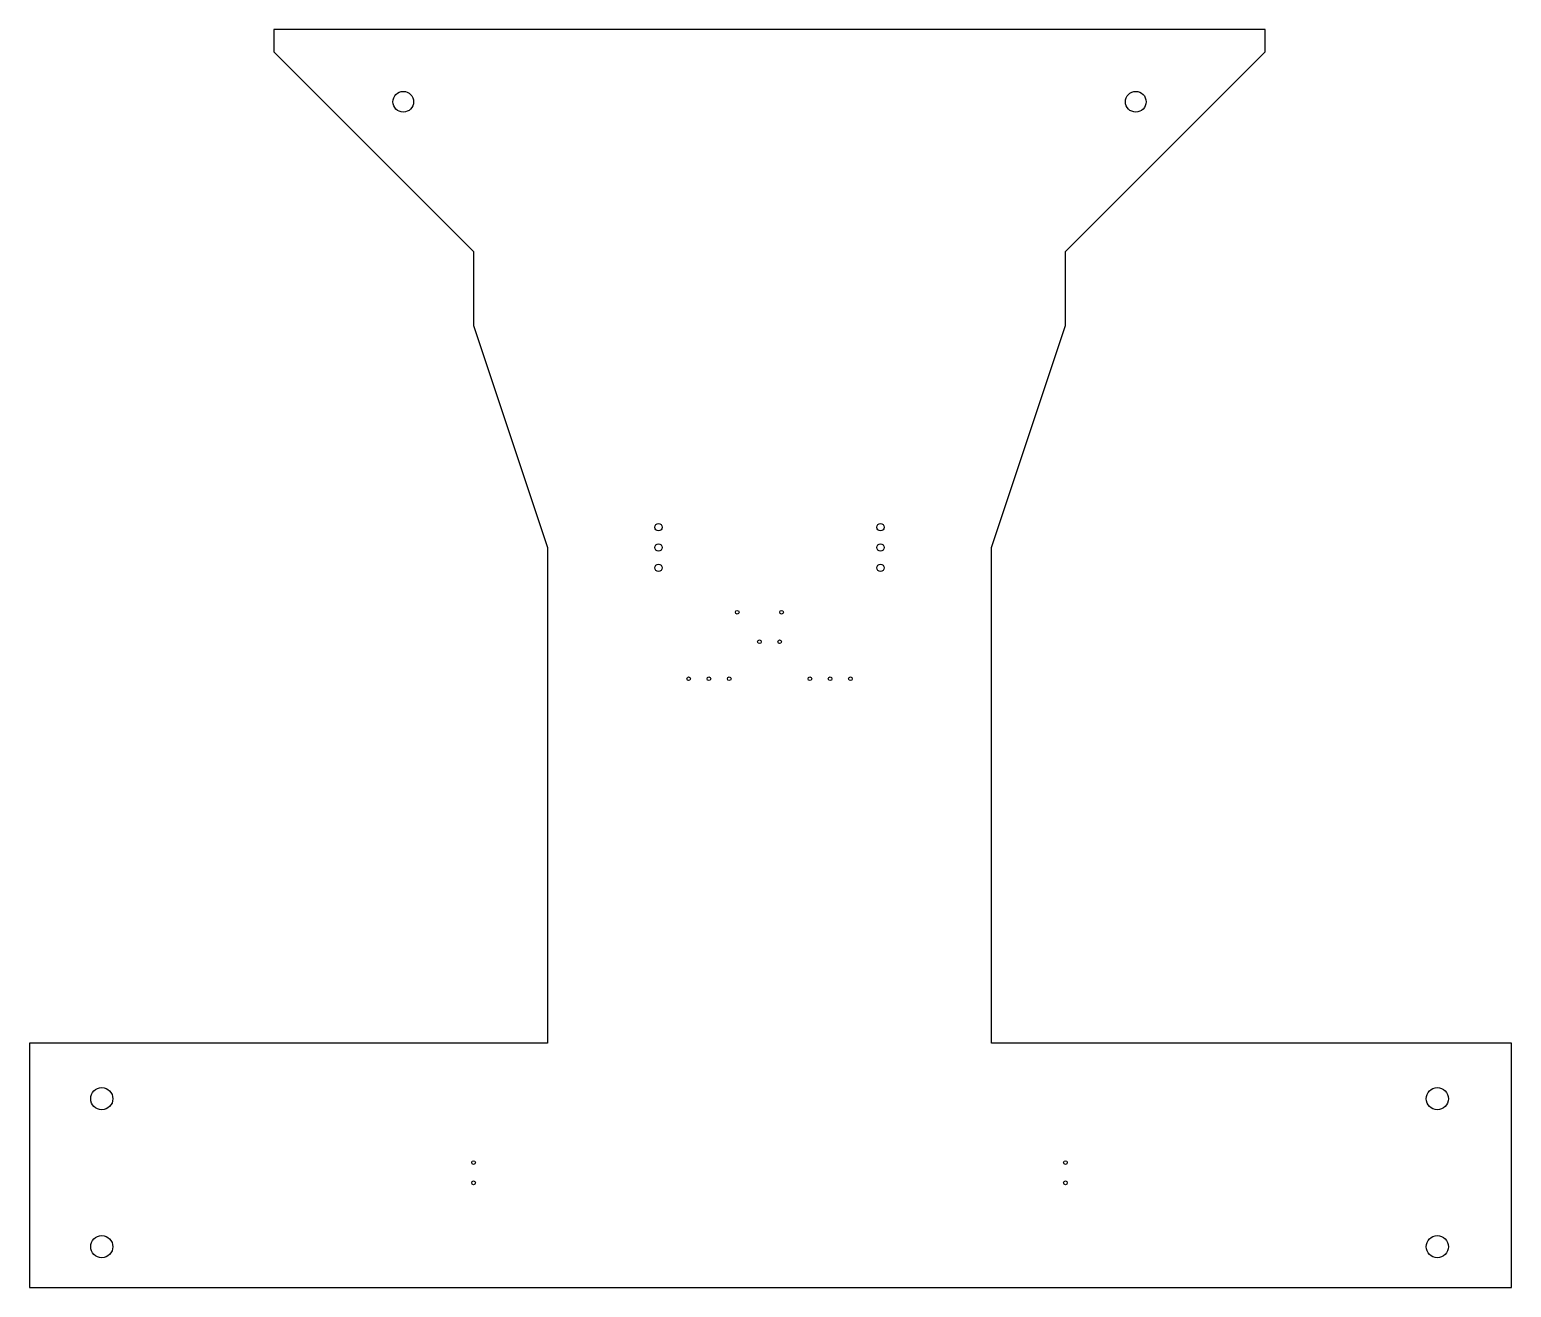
# Model space of a CAD drawing. Header units: millimetres. Extents: x -100 to 100, y -100 to 70.
import ezdxf

# ---------------------------------------------------------------- set-up
doc = ezdxf.new("R2010")
doc.units = ezdxf.units.MM

msp = doc.modelspace()

# ---------------------------------------------------------------- linework, layer by layer
msp.add_lwpolyline([(-100, -67), (-100, -100), (100.26, -100), (100.26, -67), (30, -67), (30, 0), (40, 30), (40, 40), (67, 67), (67, 70), (-67, 70), (-67, 67), (-40, 40), (-40, 30), (-30, 0), (-30, -67)], close=True)
for centre, radius in [((-49.5, 60.25), 1.4), ((49.5, 60.25), 1.4), ((-15, 2.74), 0.5), ((15, 2.74), 0.5), ((-15, 0), 0.5), ((15, 0), 0.5), ((-15, -2.74), 0.5), ((15, -2.74), 0.5), ((-4.37, -8.74), 0.25), ((1.63, -8.74), 0.25), ((-1.37, -12.74), 0.25), ((1.37, -12.74), 0.25), ((-10.93, -17.74), 0.25), ((-8.19, -17.74), 0.25), ((-5.45, -17.74), 0.25), ((5.45, -17.74), 0.25), ((8.19, -17.74), 0.25), ((10.93, -17.74), 0.25), ((-90.25, -74.5), 1.5), ((90.25, -74.5), 1.5), ((-40, -83.13), 0.25), ((40, -83.13), 0.25), ((-40, -85.87), 0.25), ((40, -85.87), 0.25), ((-90.25, -94.5), 1.5), ((90.25, -94.5), 1.5)]:
    msp.add_circle(centre, radius)

doc.saveas('drawing.dxf')
